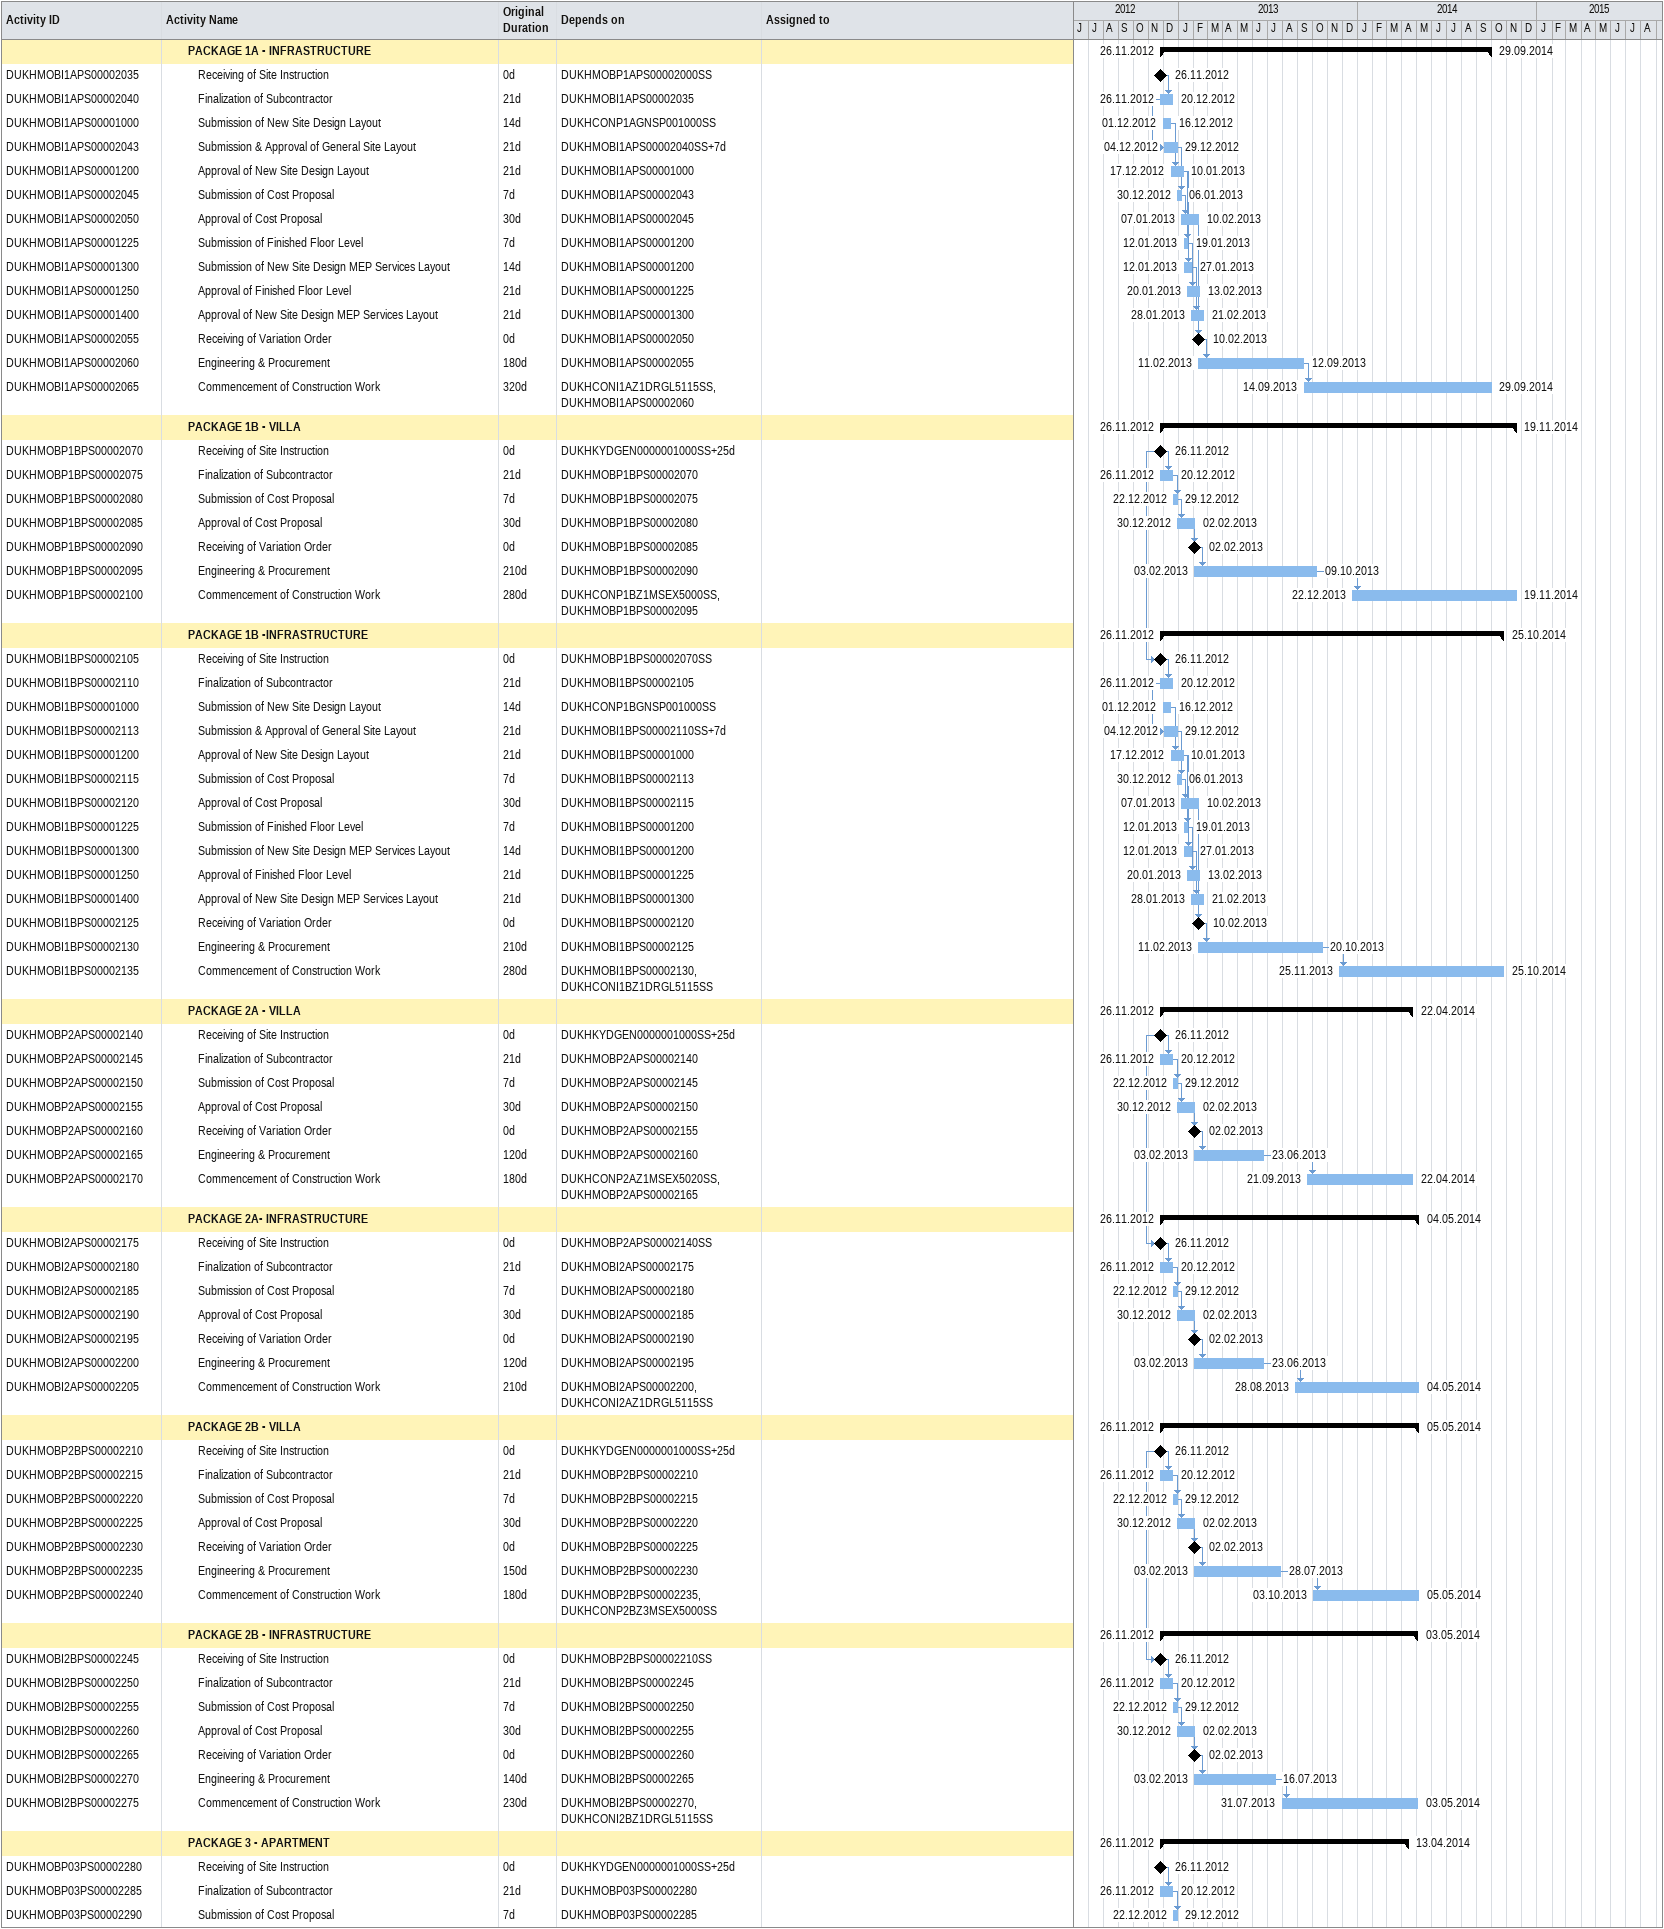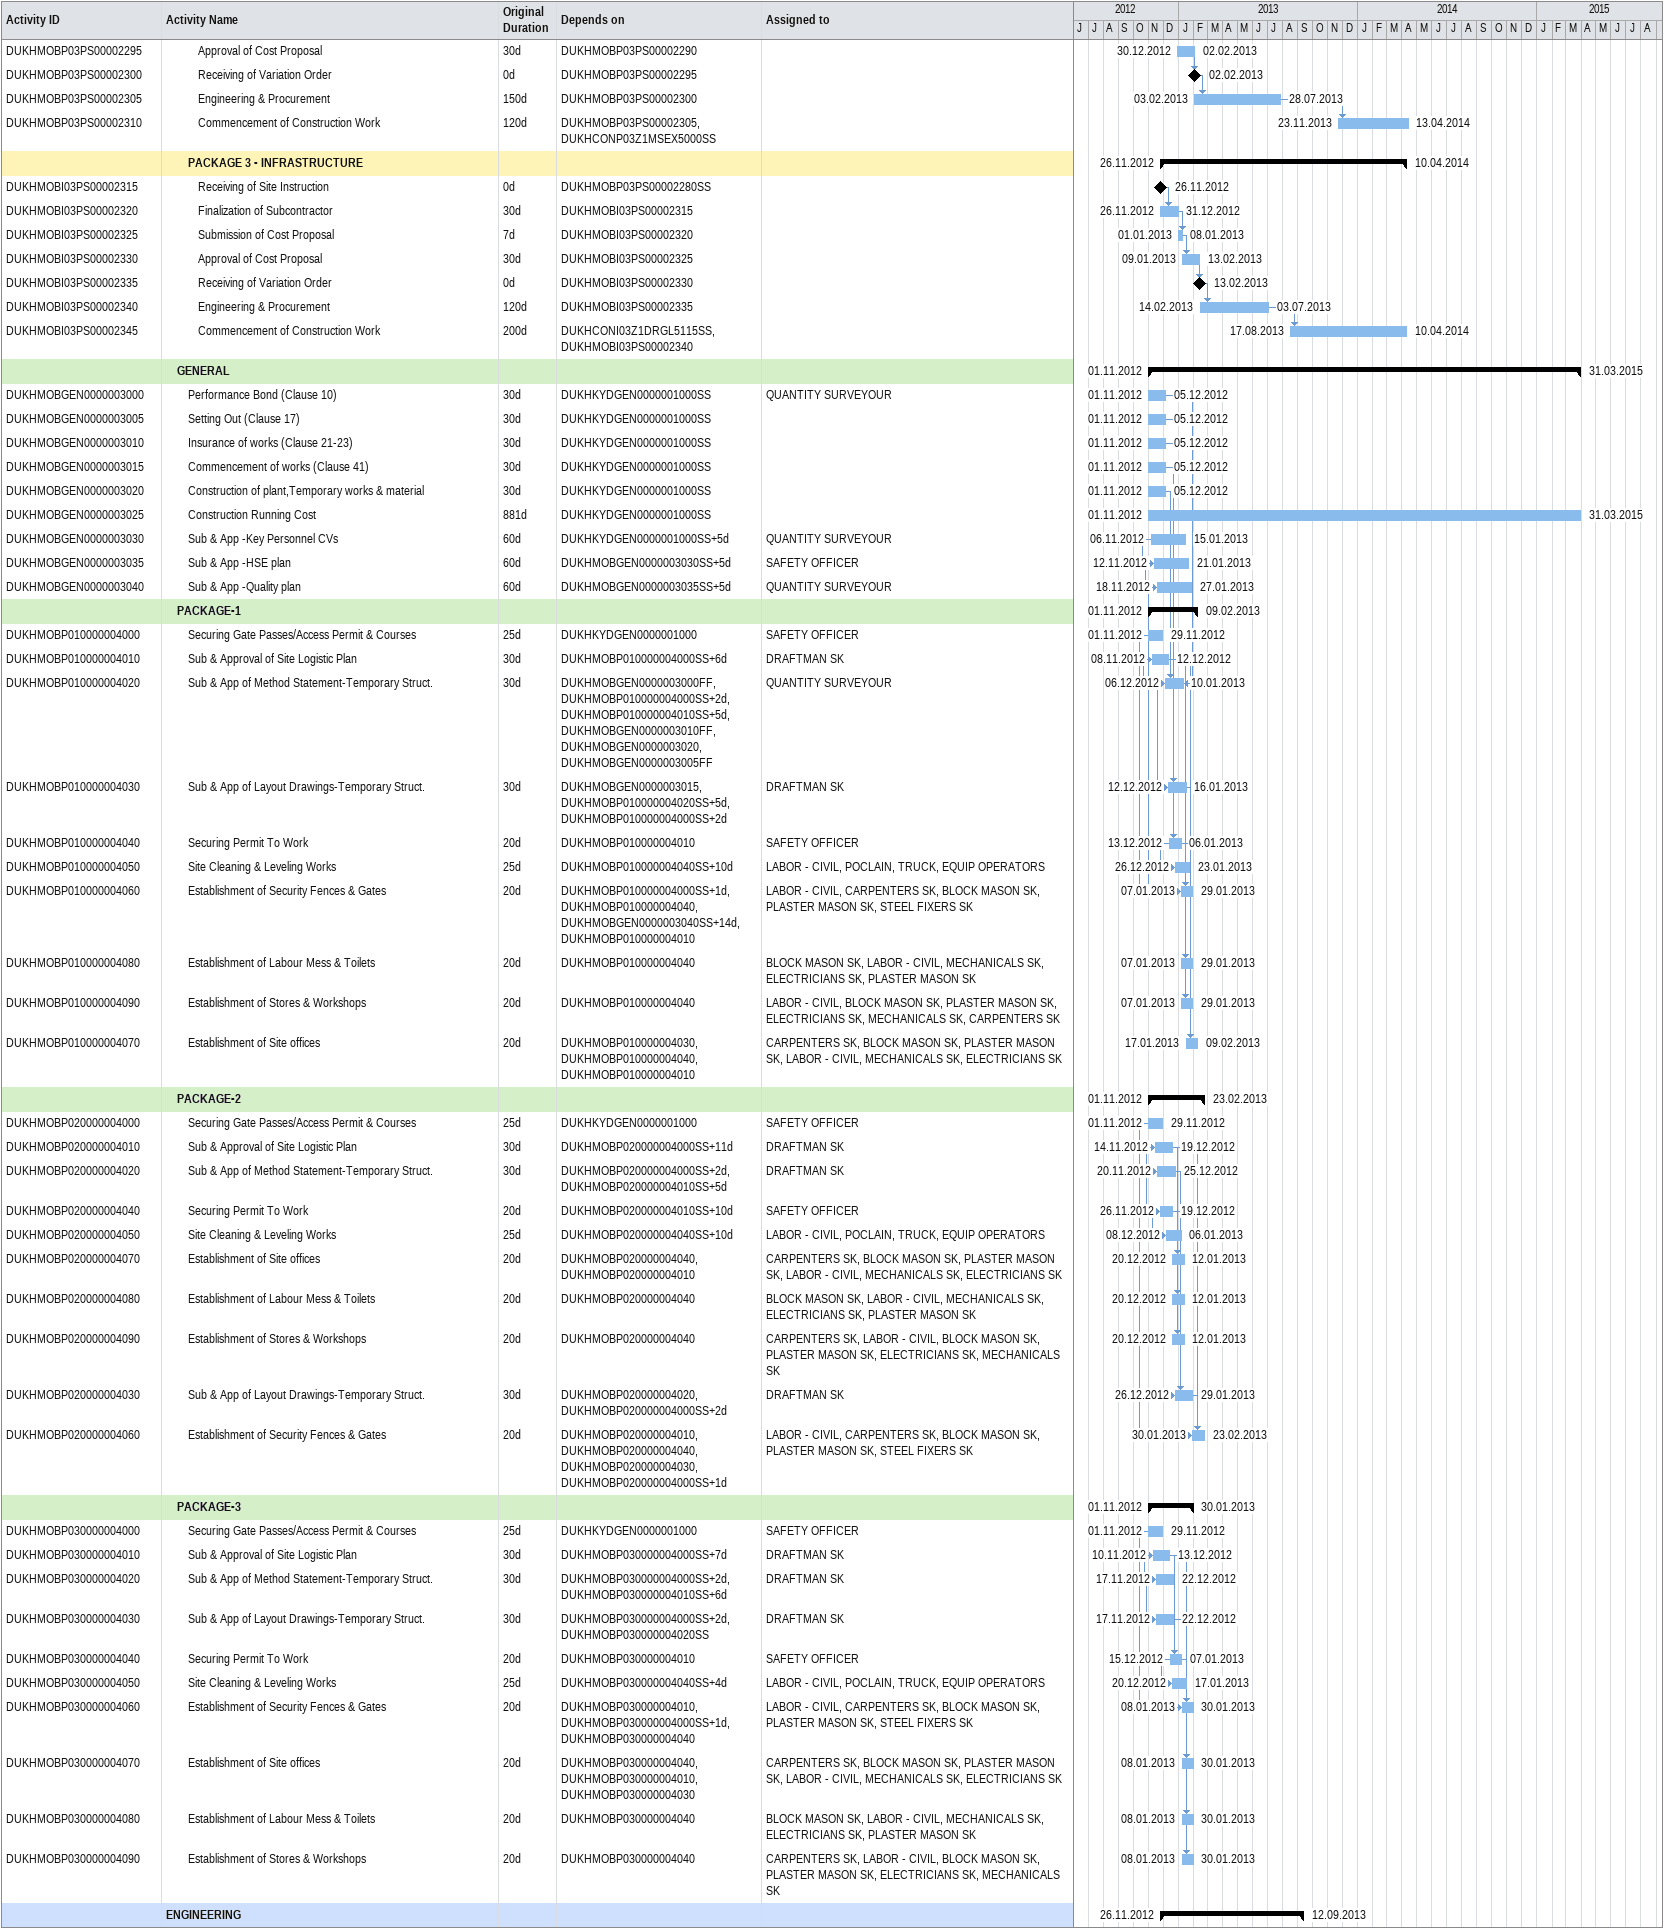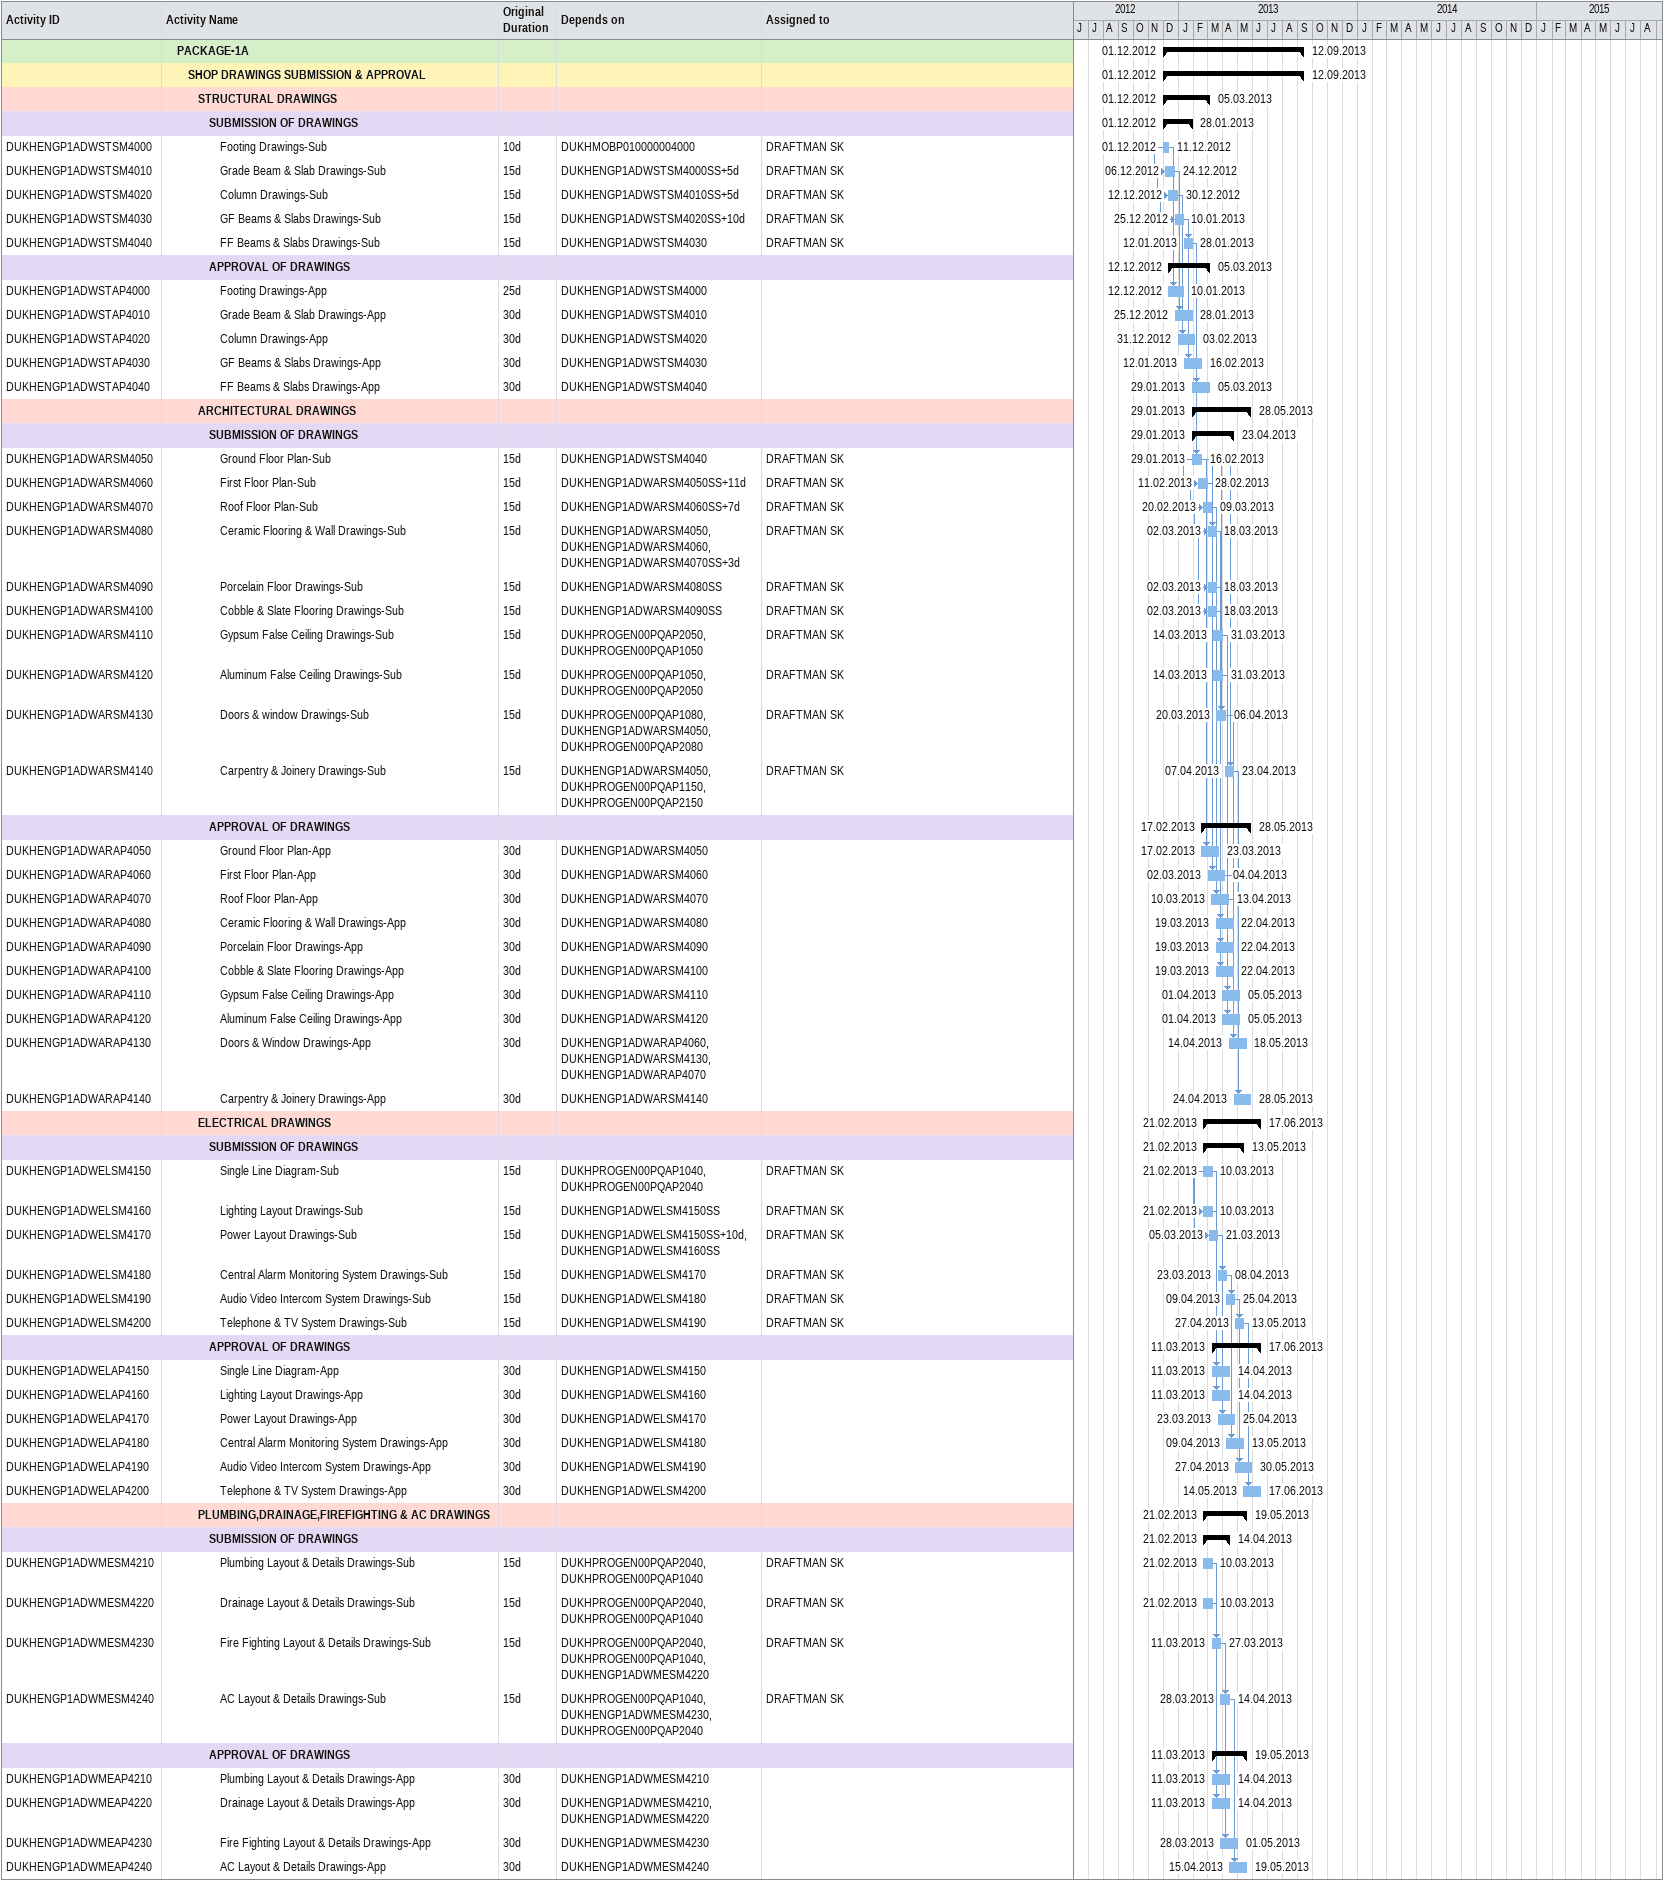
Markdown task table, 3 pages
| ID | Level | Task | Original duration | Start | Finish | Predecessors | Resources |
|---|---|---|---|---|---|---|---|
|  | 3 | **PACKAGE 1A - INFRASTRUCTURE** |  | 2012-11-26 | 2014-09-29 |  |  |
| DUKHMOBI1APS00002035 | 4 | Receiving of Site Instruction | 0d | 2012-11-26 | 2012-11-26 | DUKHMOBP1APS00002000SS |  |
| DUKHMOBI1APS00002040 | 4 | Finalization of Subcontractor | 21d | 2012-11-26 | 2012-12-20 | DUKHMOBI1APS00002035 |  |
| DUKHMOBI1APS00001000 | 4 | Submission of New Site Design Layout | 14d | 2012-12-01 | 2012-12-16 | DUKHCONP1AGNSP001000SS |  |
| DUKHMOBI1APS00002043 | 4 | Submission & Approval of General Site Layout | 21d | 2012-12-04 | 2012-12-29 | DUKHMOBI1APS00002040SS+7d |  |
| DUKHMOBI1APS00001200 | 4 | Approval of New Site Design Layout | 21d | 2012-12-17 | 2013-01-10 | DUKHMOBI1APS00001000 |  |
| DUKHMOBI1APS00002045 | 4 | Submission of Cost Proposal | 7d | 2012-12-30 | 2013-01-06 | DUKHMOBI1APS00002043 |  |
| DUKHMOBI1APS00002050 | 4 | Approval of Cost Proposal | 30d | 2013-01-07 | 2013-02-10 | DUKHMOBI1APS00002045 |  |
| DUKHMOBI1APS00001225 | 4 | Submission of Finished Floor Level | 7d | 2013-01-12 | 2013-01-19 | DUKHMOBI1APS00001200 |  |
| DUKHMOBI1APS00001300 | 4 | Submission of New Site Design MEP Services Layout | 14d | 2013-01-12 | 2013-01-27 | DUKHMOBI1APS00001200 |  |
| DUKHMOBI1APS00001250 | 4 | Approval of Finished Floor Level | 21d | 2013-01-20 | 2013-02-13 | DUKHMOBI1APS00001225 |  |
| DUKHMOBI1APS00001400 | 4 | Approval of New Site Design MEP Services Layout | 21d | 2013-01-28 | 2013-02-21 | DUKHMOBI1APS00001300 |  |
| DUKHMOBI1APS00002055 | 4 | Receiving of Variation Order | 0d | 2013-02-10 | 2013-02-10 | DUKHMOBI1APS00002050 |  |
| DUKHMOBI1APS00002060 | 4 | Engineering & Procurement | 180d | 2013-02-11 | 2013-09-12 | DUKHMOBI1APS00002055 |  |
| DUKHMOBI1APS00002065 | 4 | Commencement of Construction Work | 320d | 2013-09-14 | 2014-09-29 | DUKHCONI1AZ1DRGL5115SS, DUKHMOBI1APS00002060 |  |
|  | 3 | **PACKAGE 1B - VILLA** |  | 2012-11-26 | 2014-11-19 |  |  |
| DUKHMOBP1BPS00002070 | 4 | Receiving of Site Instruction | 0d | 2012-11-26 | 2012-11-26 | DUKHKYDGEN0000001000SS+25d |  |
| DUKHMOBP1BPS00002075 | 4 | Finalization of Subcontractor | 21d | 2012-11-26 | 2012-12-20 | DUKHMOBP1BPS00002070 |  |
| DUKHMOBP1BPS00002080 | 4 | Submission of Cost Proposal | 7d | 2012-12-22 | 2012-12-29 | DUKHMOBP1BPS00002075 |  |
| DUKHMOBP1BPS00002085 | 4 | Approval of Cost Proposal | 30d | 2012-12-30 | 2013-02-02 | DUKHMOBP1BPS00002080 |  |
| DUKHMOBP1BPS00002090 | 4 | Receiving of Variation Order | 0d | 2013-02-02 | 2013-02-02 | DUKHMOBP1BPS00002085 |  |
| DUKHMOBP1BPS00002095 | 4 | Engineering & Procurement | 210d | 2013-02-03 | 2013-10-09 | DUKHMOBP1BPS00002090 |  |
| DUKHMOBP1BPS00002100 | 4 | Commencement of Construction Work | 280d | 2013-12-22 | 2014-11-19 | DUKHCONP1BZ1MSEX5000SS, DUKHMOBP1BPS00002095 |  |
|  | 3 | **PACKAGE 1B -INFRASTRUCTURE** |  | 2012-11-26 | 2014-10-25 |  |  |
| DUKHMOBI1BPS00002105 | 4 | Receiving of Site Instruction | 0d | 2012-11-26 | 2012-11-26 | DUKHMOBP1BPS00002070SS |  |
| DUKHMOBI1BPS00002110 | 4 | Finalization of Subcontractor | 21d | 2012-11-26 | 2012-12-20 | DUKHMOBI1BPS00002105 |  |
| DUKHMOBI1BPS00001000 | 4 | Submission of New Site Design Layout | 14d | 2012-12-01 | 2012-12-16 | DUKHCONP1BGNSP001000SS |  |
| DUKHMOBI1BPS00002113 | 4 | Submission & Approval of General Site Layout | 21d | 2012-12-04 | 2012-12-29 | DUKHMOBI1BPS00002110SS+7d |  |
| DUKHMOBI1BPS00001200 | 4 | Approval of New Site Design Layout | 21d | 2012-12-17 | 2013-01-10 | DUKHMOBI1BPS00001000 |  |
| DUKHMOBI1BPS00002115 | 4 | Submission of Cost Proposal | 7d | 2012-12-30 | 2013-01-06 | DUKHMOBI1BPS00002113 |  |
| DUKHMOBI1BPS00002120 | 4 | Approval of Cost Proposal | 30d | 2013-01-07 | 2013-02-10 | DUKHMOBI1BPS00002115 |  |
| DUKHMOBI1BPS00001225 | 4 | Submission of Finished Floor Level | 7d | 2013-01-12 | 2013-01-19 | DUKHMOBI1BPS00001200 |  |
| DUKHMOBI1BPS00001300 | 4 | Submission of New Site Design MEP Services Layout | 14d | 2013-01-12 | 2013-01-27 | DUKHMOBI1BPS00001200 |  |
| DUKHMOBI1BPS00001250 | 4 | Approval of Finished Floor Level | 21d | 2013-01-20 | 2013-02-13 | DUKHMOBI1BPS00001225 |  |
| DUKHMOBI1BPS00001400 | 4 | Approval of New Site Design MEP Services Layout | 21d | 2013-01-28 | 2013-02-21 | DUKHMOBI1BPS00001300 |  |
| DUKHMOBI1BPS00002125 | 4 | Receiving of Variation Order | 0d | 2013-02-10 | 2013-02-10 | DUKHMOBI1BPS00002120 |  |
| DUKHMOBI1BPS00002130 | 4 | Engineering & Procurement | 210d | 2013-02-11 | 2013-10-20 | DUKHMOBI1BPS00002125 |  |
| DUKHMOBI1BPS00002135 | 4 | Commencement of Construction Work | 280d | 2013-11-25 | 2014-10-25 | DUKHMOBI1BPS00002130, DUKHCONI1BZ1DRGL5115SS |  |
|  | 3 | **PACKAGE 2A - VILLA** |  | 2012-11-26 | 2014-04-22 |  |  |
| DUKHMOBP2APS00002140 | 4 | Receiving of Site Instruction | 0d | 2012-11-26 | 2012-11-26 | DUKHKYDGEN0000001000SS+25d |  |
| DUKHMOBP2APS00002145 | 4 | Finalization of Subcontractor | 21d | 2012-11-26 | 2012-12-20 | DUKHMOBP2APS00002140 |  |
| DUKHMOBP2APS00002150 | 4 | Submission of Cost Proposal | 7d | 2012-12-22 | 2012-12-29 | DUKHMOBP2APS00002145 |  |
| DUKHMOBP2APS00002155 | 4 | Approval of Cost Proposal | 30d | 2012-12-30 | 2013-02-02 | DUKHMOBP2APS00002150 |  |
| DUKHMOBP2APS00002160 | 4 | Receiving of Variation Order | 0d | 2013-02-02 | 2013-02-02 | DUKHMOBP2APS00002155 |  |
| DUKHMOBP2APS00002165 | 4 | Engineering & Procurement | 120d | 2013-02-03 | 2013-06-23 | DUKHMOBP2APS00002160 |  |
| DUKHMOBP2APS00002170 | 4 | Commencement of Construction Work | 180d | 2013-09-21 | 2014-04-22 | DUKHCONP2AZ1MSEX5020SS, DUKHMOBP2APS00002165 |  |
|  | 3 | **PACKAGE 2A- INFRASTRUCTURE** |  | 2012-11-26 | 2014-05-04 |  |  |
| DUKHMOBI2APS00002175 | 4 | Receiving of Site Instruction | 0d | 2012-11-26 | 2012-11-26 | DUKHMOBP2APS00002140SS |  |
| DUKHMOBI2APS00002180 | 4 | Finalization of Subcontractor | 21d | 2012-11-26 | 2012-12-20 | DUKHMOBI2APS00002175 |  |
| DUKHMOBI2APS00002185 | 4 | Submission of Cost Proposal | 7d | 2012-12-22 | 2012-12-29 | DUKHMOBI2APS00002180 |  |
| DUKHMOBI2APS00002190 | 4 | Approval of Cost Proposal | 30d | 2012-12-30 | 2013-02-02 | DUKHMOBI2APS00002185 |  |
| DUKHMOBI2APS00002195 | 4 | Receiving of Variation Order | 0d | 2013-02-02 | 2013-02-02 | DUKHMOBI2APS00002190 |  |
| DUKHMOBI2APS00002200 | 4 | Engineering & Procurement | 120d | 2013-02-03 | 2013-06-23 | DUKHMOBI2APS00002195 |  |
| DUKHMOBI2APS00002205 | 4 | Commencement of Construction Work | 210d | 2013-08-28 | 2014-05-04 | DUKHMOBI2APS00002200, DUKHCONI2AZ1DRGL5115SS |  |
|  | 3 | **PACKAGE 2B - VILLA** |  | 2012-11-26 | 2014-05-05 |  |  |
| DUKHMOBP2BPS00002210 | 4 | Receiving of Site Instruction | 0d | 2012-11-26 | 2012-11-26 | DUKHKYDGEN0000001000SS+25d |  |
| DUKHMOBP2BPS00002215 | 4 | Finalization of Subcontractor | 21d | 2012-11-26 | 2012-12-20 | DUKHMOBP2BPS00002210 |  |
| DUKHMOBP2BPS00002220 | 4 | Submission of Cost Proposal | 7d | 2012-12-22 | 2012-12-29 | DUKHMOBP2BPS00002215 |  |
| DUKHMOBP2BPS00002225 | 4 | Approval of Cost Proposal | 30d | 2012-12-30 | 2013-02-02 | DUKHMOBP2BPS00002220 |  |
| DUKHMOBP2BPS00002230 | 4 | Receiving of Variation Order | 0d | 2013-02-02 | 2013-02-02 | DUKHMOBP2BPS00002225 |  |
| DUKHMOBP2BPS00002235 | 4 | Engineering & Procurement | 150d | 2013-02-03 | 2013-07-28 | DUKHMOBP2BPS00002230 |  |
| DUKHMOBP2BPS00002240 | 4 | Commencement of Construction Work | 180d | 2013-10-03 | 2014-05-05 | DUKHMOBP2BPS00002235, DUKHCONP2BZ3MSEX5000SS |  |
|  | 3 | **PACKAGE 2B - INFRASTRUCTURE** |  | 2012-11-26 | 2014-05-03 |  |  |
| DUKHMOBI2BPS00002245 | 4 | Receiving of Site Instruction | 0d | 2012-11-26 | 2012-11-26 | DUKHMOBP2BPS00002210SS |  |
| DUKHMOBI2BPS00002250 | 4 | Finalization of Subcontractor | 21d | 2012-11-26 | 2012-12-20 | DUKHMOBI2BPS00002245 |  |
| DUKHMOBI2BPS00002255 | 4 | Submission of Cost Proposal | 7d | 2012-12-22 | 2012-12-29 | DUKHMOBI2BPS00002250 |  |
| DUKHMOBI2BPS00002260 | 4 | Approval of Cost Proposal | 30d | 2012-12-30 | 2013-02-02 | DUKHMOBI2BPS00002255 |  |
| DUKHMOBI2BPS00002265 | 4 | Receiving of Variation Order | 0d | 2013-02-02 | 2013-02-02 | DUKHMOBI2BPS00002260 |  |
| DUKHMOBI2BPS00002270 | 4 | Engineering & Procurement | 140d | 2013-02-03 | 2013-07-16 | DUKHMOBI2BPS00002265 |  |
| DUKHMOBI2BPS00002275 | 4 | Commencement of Construction Work | 230d | 2013-07-31 | 2014-05-03 | DUKHMOBI2BPS00002270, DUKHCONI2BZ1DRGL5115SS |  |
|  | 3 | **PACKAGE 3 - APARTMENT** |  | 2012-11-26 | 2014-04-13 |  |  |
| DUKHMOBP03PS00002280 | 4 | Receiving of Site Instruction | 0d | 2012-11-26 | 2012-11-26 | DUKHKYDGEN0000001000SS+25d |  |
| DUKHMOBP03PS00002285 | 4 | Finalization of Subcontractor | 21d | 2012-11-26 | 2012-12-20 | DUKHMOBP03PS00002280 |  |
| DUKHMOBP03PS00002290 | 4 | Submission of Cost Proposal | 7d | 2012-12-22 | 2012-12-29 | DUKHMOBP03PS00002285 |  |
| DUKHMOBP03PS00002295 | 4 | Approval of Cost Proposal | 30d | 2012-12-30 | 2013-02-02 | DUKHMOBP03PS00002290 |  |
| DUKHMOBP03PS00002300 | 4 | Receiving of Variation Order | 0d | 2013-02-02 | 2013-02-02 | DUKHMOBP03PS00002295 |  |
| DUKHMOBP03PS00002305 | 4 | Engineering & Procurement | 150d | 2013-02-03 | 2013-07-28 | DUKHMOBP03PS00002300 |  |
| DUKHMOBP03PS00002310 | 4 | Commencement of Construction Work | 120d | 2013-11-23 | 2014-04-13 | DUKHMOBP03PS00002305, DUKHCONP03Z1MSEX5000SS |  |
|  | 3 | **PACKAGE 3 - INFRASTRUCTURE** |  | 2012-11-26 | 2014-04-10 |  |  |
| DUKHMOBI03PS00002315 | 4 | Receiving of Site Instruction | 0d | 2012-11-26 | 2012-11-26 | DUKHMOBP03PS00002280SS |  |
| DUKHMOBI03PS00002320 | 4 | Finalization of Subcontractor | 30d | 2012-11-26 | 2012-12-31 | DUKHMOBI03PS00002315 |  |
| DUKHMOBI03PS00002325 | 4 | Submission of Cost Proposal | 7d | 2013-01-01 | 2013-01-08 | DUKHMOBI03PS00002320 |  |
| DUKHMOBI03PS00002330 | 4 | Approval of Cost Proposal | 30d | 2013-01-09 | 2013-02-13 | DUKHMOBI03PS00002325 |  |
| DUKHMOBI03PS00002335 | 4 | Receiving of Variation Order | 0d | 2013-02-13 | 2013-02-13 | DUKHMOBI03PS00002330 |  |
| DUKHMOBI03PS00002340 | 4 | Engineering & Procurement | 120d | 2013-02-14 | 2013-07-03 | DUKHMOBI03PS00002335 |  |
| DUKHMOBI03PS00002345 | 4 | Commencement of Construction Work | 200d | 2013-08-17 | 2014-04-10 | DUKHCONI03Z1DRGL5115SS, DUKHMOBI03PS00002340 |  |
|  | 2 | **GENERAL** |  | 2012-11-01 | 2015-03-31 |  |  |
| DUKHMOBGEN0000003000 | 3 | Performance Bond (Clause 10) | 30d | 2012-11-01 | 2012-12-05 | DUKHKYDGEN0000001000SS | QUANTITY SURVEYOUR |
| DUKHMOBGEN0000003005 | 3 | Setting Out (Clause 17) | 30d | 2012-11-01 | 2012-12-05 | DUKHKYDGEN0000001000SS |  |
| DUKHMOBGEN0000003010 | 3 | Insurance of works (Clause 21-23) | 30d | 2012-11-01 | 2012-12-05 | DUKHKYDGEN0000001000SS |  |
| DUKHMOBGEN0000003015 | 3 | Commencement of works (Clause 41) | 30d | 2012-11-01 | 2012-12-05 | DUKHKYDGEN0000001000SS |  |
| DUKHMOBGEN0000003020 | 3 | Construction of plant,Temporary works & material | 30d | 2012-11-01 | 2012-12-05 | DUKHKYDGEN0000001000SS |  |
| DUKHMOBGEN0000003025 | 3 | Construction Running Cost | 881d | 2012-11-01 | 2015-03-31 | DUKHKYDGEN0000001000SS |  |
| DUKHMOBGEN0000003030 | 3 | Sub & App -Key Personnel CVs | 60d | 2012-11-06 | 2013-01-15 | DUKHKYDGEN0000001000SS+5d | QUANTITY SURVEYOUR |
| DUKHMOBGEN0000003035 | 3 | Sub & App -HSE plan | 60d | 2012-11-12 | 2013-01-21 | DUKHMOBGEN0000003030SS+5d | SAFETY OFFICER |
| DUKHMOBGEN0000003040 | 3 | Sub & App -Quality plan | 60d | 2012-11-18 | 2013-01-27 | DUKHMOBGEN0000003035SS+5d | QUANTITY SURVEYOUR |
|  | 2 | **PACKAGE-1** |  | 2012-11-01 | 2013-02-09 |  |  |
| DUKHMOBP010000004000 | 3 | Securing Gate Passes/Access Permit & Courses | 25d | 2012-11-01 | 2012-11-29 | DUKHKYDGEN0000001000 | SAFETY OFFICER |
| DUKHMOBP010000004010 | 3 | Sub & Approval of Site Logistic Plan | 30d | 2012-11-08 | 2012-12-12 | DUKHMOBP010000004000SS+6d | DRAFTMAN SK |
| DUKHMOBP010000004020 | 3 | Sub & App of Method Statement-Temporary Struct. | 30d | 2012-12-06 | 2013-01-10 | DUKHMOBGEN0000003000FF, DUKHMOBP010000004000SS+2d, DUKHMOBP010000004010SS+5d, DUKHMOBGEN0000003010FF, DUKHMOBGEN0000003020, DUKHMOBGEN0000003005FF | QUANTITY SURVEYOUR |
| DUKHMOBP010000004030 | 3 | Sub & App of Layout Drawings-Temporary Struct. | 30d | 2012-12-12 | 2013-01-16 | DUKHMOBGEN0000003015, DUKHMOBP010000004020SS+5d, DUKHMOBP010000004000SS+2d | DRAFTMAN SK |
| DUKHMOBP010000004040 | 3 | Securing Permit To Work | 20d | 2012-12-13 | 2013-01-06 | DUKHMOBP010000004010 | SAFETY OFFICER |
| DUKHMOBP010000004050 | 3 | Site Cleaning & Leveling Works | 25d | 2012-12-26 | 2013-01-23 | DUKHMOBP010000004040SS+10d | LABOR - CIVIL, POCLAIN, TRUCK, EQUIP OPERATORS |
| DUKHMOBP010000004060 | 3 | Establishment of Security Fences & Gates | 20d | 2013-01-07 | 2013-01-29 | DUKHMOBP010000004000SS+1d, DUKHMOBP010000004040, DUKHMOBGEN0000003040SS+14d, DUKHMOBP010000004010 | LABOR - CIVIL, CARPENTERS SK, BLOCK MASON SK, PLASTER MASON SK, STEEL FIXERS SK |
| DUKHMOBP010000004080 | 3 | Establishment of Labour Mess & Toilets | 20d | 2013-01-07 | 2013-01-29 | DUKHMOBP010000004040 | BLOCK MASON SK, LABOR - CIVIL, MECHANICALS SK, ELECTRICIANS SK, PLASTER MASON SK |
| DUKHMOBP010000004090 | 3 | Establishment of Stores & Workshops | 20d | 2013-01-07 | 2013-01-29 | DUKHMOBP010000004040 | LABOR - CIVIL, BLOCK MASON SK, PLASTER MASON SK, ELECTRICIANS SK, MECHANICALS SK, CARPENTERS SK |
| DUKHMOBP010000004070 | 3 | Establishment of Site offices | 20d | 2013-01-17 | 2013-02-09 | DUKHMOBP010000004030, DUKHMOBP010000004040, DUKHMOBP010000004010 | CARPENTERS SK, BLOCK MASON SK, PLASTER MASON SK, LABOR - CIVIL, MECHANICALS SK, ELECTRICIANS SK |
|  | 2 | **PACKAGE-2** |  | 2012-11-01 | 2013-02-23 |  |  |
| DUKHMOBP020000004000 | 3 | Securing Gate Passes/Access Permit & Courses | 25d | 2012-11-01 | 2012-11-29 | DUKHKYDGEN0000001000 | SAFETY OFFICER |
| DUKHMOBP020000004010 | 3 | Sub & Approval of Site Logistic Plan | 30d | 2012-11-14 | 2012-12-19 | DUKHMOBP020000004000SS+11d | DRAFTMAN SK |
| DUKHMOBP020000004020 | 3 | Sub & App of Method Statement-Temporary Struct. | 30d | 2012-11-20 | 2012-12-25 | DUKHMOBP020000004000SS+2d, DUKHMOBP020000004010SS+5d | DRAFTMAN SK |
| DUKHMOBP020000004040 | 3 | Securing Permit To Work | 20d | 2012-11-26 | 2012-12-19 | DUKHMOBP020000004010SS+10d | SAFETY OFFICER |
| DUKHMOBP020000004050 | 3 | Site Cleaning & Leveling Works | 25d | 2012-12-08 | 2013-01-06 | DUKHMOBP020000004040SS+10d | LABOR - CIVIL, POCLAIN, TRUCK, EQUIP OPERATORS |
| DUKHMOBP020000004070 | 3 | Establishment of Site offices | 20d | 2012-12-20 | 2013-01-12 | DUKHMOBP020000004040, DUKHMOBP020000004010 | CARPENTERS SK, BLOCK MASON SK, PLASTER MASON SK, LABOR - CIVIL, MECHANICALS SK, ELECTRICIANS SK |
| DUKHMOBP020000004080 | 3 | Establishment of Labour Mess & Toilets | 20d | 2012-12-20 | 2013-01-12 | DUKHMOBP020000004040 | BLOCK MASON SK, LABOR - CIVIL, MECHANICALS SK, ELECTRICIANS SK, PLASTER MASON SK |
| DUKHMOBP020000004090 | 3 | Establishment of Stores & Workshops | 20d | 2012-12-20 | 2013-01-12 | DUKHMOBP020000004040 | CARPENTERS SK, LABOR - CIVIL, BLOCK MASON SK, PLASTER MASON SK, ELECTRICIANS SK, MECHANICALS SK |
| DUKHMOBP020000004030 | 3 | Sub & App of Layout Drawings-Temporary Struct. | 30d | 2012-12-26 | 2013-01-29 | DUKHMOBP020000004020, DUKHMOBP020000004000SS+2d | DRAFTMAN SK |
| DUKHMOBP020000004060 | 3 | Establishment of Security Fences & Gates | 20d | 2013-01-30 | 2013-02-23 | DUKHMOBP020000004010, DUKHMOBP020000004040, DUKHMOBP020000004030, DUKHMOBP020000004000SS+1d | LABOR - CIVIL, CARPENTERS SK, BLOCK MASON SK, PLASTER MASON SK, STEEL FIXERS SK |
|  | 2 | **PACKAGE-3** |  | 2012-11-01 | 2013-01-30 |  |  |
| DUKHMOBP030000004000 | 3 | Securing Gate Passes/Access Permit & Courses | 25d | 2012-11-01 | 2012-11-29 | DUKHKYDGEN0000001000 | SAFETY OFFICER |
| DUKHMOBP030000004010 | 3 | Sub & Approval of Site Logistic Plan | 30d | 2012-11-10 | 2012-12-13 | DUKHMOBP030000004000SS+7d | DRAFTMAN SK |
| DUKHMOBP030000004020 | 3 | Sub & App of Method Statement-Temporary Struct. | 30d | 2012-11-17 | 2012-12-22 | DUKHMOBP030000004000SS+2d, DUKHMOBP030000004010SS+6d | DRAFTMAN SK |
| DUKHMOBP030000004030 | 3 | Sub & App of Layout Drawings-Temporary Struct. | 30d | 2012-11-17 | 2012-12-22 | DUKHMOBP030000004000SS+2d, DUKHMOBP030000004020SS | DRAFTMAN SK |
| DUKHMOBP030000004040 | 3 | Securing Permit To Work | 20d | 2012-12-15 | 2013-01-07 | DUKHMOBP030000004010 | SAFETY OFFICER |
| DUKHMOBP030000004050 | 3 | Site Cleaning & Leveling Works | 25d | 2012-12-20 | 2013-01-17 | DUKHMOBP030000004040SS+4d | LABOR - CIVIL, POCLAIN, TRUCK, EQUIP OPERATORS |
| DUKHMOBP030000004060 | 3 | Establishment of Security Fences & Gates | 20d | 2013-01-08 | 2013-01-30 | DUKHMOBP030000004010, DUKHMOBP030000004000SS+1d, DUKHMOBP030000004040 | LABOR - CIVIL, CARPENTERS SK, BLOCK MASON SK, PLASTER MASON SK, STEEL FIXERS SK |
| DUKHMOBP030000004070 | 3 | Establishment of Site offices | 20d | 2013-01-08 | 2013-01-30 | DUKHMOBP030000004040, DUKHMOBP030000004010, DUKHMOBP030000004030 | CARPENTERS SK, BLOCK MASON SK, PLASTER MASON SK, LABOR - CIVIL, MECHANICALS SK, ELECTRICIANS SK |
| DUKHMOBP030000004080 | 3 | Establishment of Labour Mess & Toilets | 20d | 2013-01-08 | 2013-01-30 | DUKHMOBP030000004040 | BLOCK MASON SK, LABOR - CIVIL, MECHANICALS SK, ELECTRICIANS SK, PLASTER MASON SK |
| DUKHMOBP030000004090 | 3 | Establishment of Stores & Workshops | 20d | 2013-01-08 | 2013-01-30 | DUKHMOBP030000004040 | CARPENTERS SK, LABOR - CIVIL, BLOCK MASON SK, PLASTER MASON SK, ELECTRICIANS SK, MECHANICALS SK |
|  | 1 | **ENGINEERING** |  | 2012-11-26 | 2013-09-12 |  |  |
|  | 2 | **PACKAGE-1A** |  | 2012-12-01 | 2013-09-12 |  |  |
|  | 3 | **SHOP DRAWINGS SUBMISSION & APPROVAL** |  | 2012-12-01 | 2013-09-12 |  |  |
|  | 4 | **STRUCTURAL DRAWINGS** |  | 2012-12-01 | 2013-03-05 |  |  |
|  | 5 | **SUBMISSION OF DRAWINGS** |  | 2012-12-01 | 2013-01-28 |  |  |
| DUKHENGP1ADWSTSM4000 | 6 | Footing Drawings-Sub | 10d | 2012-12-01 | 2012-12-11 | DUKHMOBP010000004000 | DRAFTMAN SK |
| DUKHENGP1ADWSTSM4010 | 6 | Grade Beam & Slab Drawings-Sub | 15d | 2012-12-06 | 2012-12-24 | DUKHENGP1ADWSTSM4000SS+5d | DRAFTMAN SK |
| DUKHENGP1ADWSTSM4020 | 6 | Column Drawings-Sub | 15d | 2012-12-12 | 2012-12-30 | DUKHENGP1ADWSTSM4010SS+5d | DRAFTMAN SK |
| DUKHENGP1ADWSTSM4030 | 6 | GF Beams & Slabs Drawings-Sub | 15d | 2012-12-25 | 2013-01-10 | DUKHENGP1ADWSTSM4020SS+10d | DRAFTMAN SK |
| DUKHENGP1ADWSTSM4040 | 6 | FF Beams & Slabs Drawings-Sub | 15d | 2013-01-12 | 2013-01-28 | DUKHENGP1ADWSTSM4030 | DRAFTMAN SK |
|  | 5 | **APPROVAL OF DRAWINGS** |  | 2012-12-12 | 2013-03-05 |  |  |
| DUKHENGP1ADWSTAP4000 | 6 | Footing Drawings-App | 25d | 2012-12-12 | 2013-01-10 | DUKHENGP1ADWSTSM4000 |  |
| DUKHENGP1ADWSTAP4010 | 6 | Grade Beam & Slab Drawings-App | 30d | 2012-12-25 | 2013-01-28 | DUKHENGP1ADWSTSM4010 |  |
| DUKHENGP1ADWSTAP4020 | 6 | Column Drawings-App | 30d | 2012-12-31 | 2013-02-03 | DUKHENGP1ADWSTSM4020 |  |
| DUKHENGP1ADWSTAP4030 | 6 | GF Beams & Slabs Drawings-App | 30d | 2013-01-12 | 2013-02-16 | DUKHENGP1ADWSTSM4030 |  |
| DUKHENGP1ADWSTAP4040 | 6 | FF Beams & Slabs Drawings-App | 30d | 2013-01-29 | 2013-03-05 | DUKHENGP1ADWSTSM4040 |  |
|  | 4 | **ARCHITECTURAL DRAWINGS** |  | 2013-01-29 | 2013-05-28 |  |  |
|  | 5 | **SUBMISSION OF DRAWINGS** |  | 2013-01-29 | 2013-04-23 |  |  |
| DUKHENGP1ADWARSM4050 | 6 | Ground Floor Plan-Sub | 15d | 2013-01-29 | 2013-02-16 | DUKHENGP1ADWSTSM4040 | DRAFTMAN SK |
| DUKHENGP1ADWARSM4060 | 6 | First Floor Plan-Sub | 15d | 2013-02-11 | 2013-02-28 | DUKHENGP1ADWARSM4050SS+11d | DRAFTMAN SK |
| DUKHENGP1ADWARSM4070 | 6 | Roof Floor Plan-Sub | 15d | 2013-02-20 | 2013-03-09 | DUKHENGP1ADWARSM4060SS+7d | DRAFTMAN SK |
| DUKHENGP1ADWARSM4080 | 6 | Ceramic Flooring & Wall Drawings-Sub | 15d | 2013-03-02 | 2013-03-18 | DUKHENGP1ADWARSM4050, DUKHENGP1ADWARSM4060, DUKHENGP1ADWARSM4070SS+3d | DRAFTMAN SK |
| DUKHENGP1ADWARSM4090 | 6 | Porcelain Floor Drawings-Sub | 15d | 2013-03-02 | 2013-03-18 | DUKHENGP1ADWARSM4080SS | DRAFTMAN SK |
| DUKHENGP1ADWARSM4100 | 6 | Cobble & Slate Flooring Drawings-Sub | 15d | 2013-03-02 | 2013-03-18 | DUKHENGP1ADWARSM4090SS | DRAFTMAN SK |
| DUKHENGP1ADWARSM4110 | 6 | Gypsum False Ceiling Drawings-Sub | 15d | 2013-03-14 | 2013-03-31 | DUKHPROGEN00PQAP2050, DUKHPROGEN00PQAP1050 | DRAFTMAN SK |
| DUKHENGP1ADWARSM4120 | 6 | Aluminum False Ceiling Drawings-Sub | 15d | 2013-03-14 | 2013-03-31 | DUKHPROGEN00PQAP1050, DUKHPROGEN00PQAP2050 | DRAFTMAN SK |
| DUKHENGP1ADWARSM4130 | 6 | Doors & window Drawings-Sub | 15d | 2013-03-20 | 2013-04-06 | DUKHPROGEN00PQAP1080, DUKHENGP1ADWARSM4050, DUKHPROGEN00PQAP2080 | DRAFTMAN SK |
| DUKHENGP1ADWARSM4140 | 6 | Carpentry & Joinery Drawings-Sub | 15d | 2013-04-07 | 2013-04-23 | DUKHENGP1ADWARSM4050, DUKHPROGEN00PQAP1150, DUKHPROGEN00PQAP2150 | DRAFTMAN SK |
|  | 5 | **APPROVAL OF DRAWINGS** |  | 2013-02-17 | 2013-05-28 |  |  |
| DUKHENGP1ADWARAP4050 | 6 | Ground Floor Plan-App | 30d | 2013-02-17 | 2013-03-23 | DUKHENGP1ADWARSM4050 |  |
| DUKHENGP1ADWARAP4060 | 6 | First Floor Plan-App | 30d | 2013-03-02 | 2013-04-04 | DUKHENGP1ADWARSM4060 |  |
| DUKHENGP1ADWARAP4070 | 6 | Roof Floor Plan-App | 30d | 2013-03-10 | 2013-04-13 | DUKHENGP1ADWARSM4070 |  |
| DUKHENGP1ADWARAP4080 | 6 | Ceramic Flooring & Wall Drawings-App | 30d | 2013-03-19 | 2013-04-22 | DUKHENGP1ADWARSM4080 |  |
| DUKHENGP1ADWARAP4090 | 6 | Porcelain Floor Drawings-App | 30d | 2013-03-19 | 2013-04-22 | DUKHENGP1ADWARSM4090 |  |
| DUKHENGP1ADWARAP4100 | 6 | Cobble & Slate Flooring Drawings-App | 30d | 2013-03-19 | 2013-04-22 | DUKHENGP1ADWARSM4100 |  |
| DUKHENGP1ADWARAP4110 | 6 | Gypsum False Ceiling Drawings-App | 30d | 2013-04-01 | 2013-05-05 | DUKHENGP1ADWARSM4110 |  |
| DUKHENGP1ADWARAP4120 | 6 | Aluminum False Ceiling Drawings-App | 30d | 2013-04-01 | 2013-05-05 | DUKHENGP1ADWARSM4120 |  |
| DUKHENGP1ADWARAP4130 | 6 | Doors & Window Drawings-App | 30d | 2013-04-14 | 2013-05-18 | DUKHENGP1ADWARAP4060, DUKHENGP1ADWARSM4130, DUKHENGP1ADWARAP4070 |  |
| DUKHENGP1ADWARAP4140 | 6 | Carpentry & Joinery Drawings-App | 30d | 2013-04-24 | 2013-05-28 | DUKHENGP1ADWARSM4140 |  |
|  | 4 | **ELECTRICAL DRAWINGS** |  | 2013-02-21 | 2013-06-17 |  |  |
|  | 5 | **SUBMISSION OF DRAWINGS** |  | 2013-02-21 | 2013-05-13 |  |  |
| DUKHENGP1ADWELSM4150 | 6 | Single Line Diagram-Sub | 15d | 2013-02-21 | 2013-03-10 | DUKHPROGEN00PQAP1040, DUKHPROGEN00PQAP2040 | DRAFTMAN SK |
| DUKHENGP1ADWELSM4160 | 6 | Lighting Layout Drawings-Sub | 15d | 2013-02-21 | 2013-03-10 | DUKHENGP1ADWELSM4150SS | DRAFTMAN SK |
| DUKHENGP1ADWELSM4170 | 6 | Power Layout Drawings-Sub | 15d | 2013-03-05 | 2013-03-21 | DUKHENGP1ADWELSM4150SS+10d, DUKHENGP1ADWELSM4160SS | DRAFTMAN SK |
| DUKHENGP1ADWELSM4180 | 6 | Central Alarm Monitoring System Drawings-Sub | 15d | 2013-03-23 | 2013-04-08 | DUKHENGP1ADWELSM4170 | DRAFTMAN SK |
| DUKHENGP1ADWELSM4190 | 6 | Audio Video Intercom System Drawings-Sub | 15d | 2013-04-09 | 2013-04-25 | DUKHENGP1ADWELSM4180 | DRAFTMAN SK |
| DUKHENGP1ADWELSM4200 | 6 | Telephone & TV System Drawings-Sub | 15d | 2013-04-27 | 2013-05-13 | DUKHENGP1ADWELSM4190 | DRAFTMAN SK |
|  | 5 | **APPROVAL OF DRAWINGS** |  | 2013-03-11 | 2013-06-17 |  |  |
| DUKHENGP1ADWELAP4150 | 6 | Single Line Diagram-App | 30d | 2013-03-11 | 2013-04-14 | DUKHENGP1ADWELSM4150 |  |
| DUKHENGP1ADWELAP4160 | 6 | Lighting Layout Drawings-App | 30d | 2013-03-11 | 2013-04-14 | DUKHENGP1ADWELSM4160 |  |
| DUKHENGP1ADWELAP4170 | 6 | Power Layout Drawings-App | 30d | 2013-03-23 | 2013-04-25 | DUKHENGP1ADWELSM4170 |  |
| DUKHENGP1ADWELAP4180 | 6 | Central Alarm Monitoring System Drawings-App | 30d | 2013-04-09 | 2013-05-13 | DUKHENGP1ADWELSM4180 |  |
| DUKHENGP1ADWELAP4190 | 6 | Audio Video Intercom System Drawings-App | 30d | 2013-04-27 | 2013-05-30 | DUKHENGP1ADWELSM4190 |  |
| DUKHENGP1ADWELAP4200 | 6 | Telephone & TV System Drawings-App | 30d | 2013-05-14 | 2013-06-17 | DUKHENGP1ADWELSM4200 |  |
|  | 4 | **PLUMBING,DRAINAGE,FIREFIGHTING & AC DRAWINGS** |  | 2013-02-21 | 2013-05-19 |  |  |
|  | 5 | **SUBMISSION OF DRAWINGS** |  | 2013-02-21 | 2013-04-14 |  |  |
| DUKHENGP1ADWMESM4210 | 6 | Plumbing Layout & Details Drawings-Sub | 15d | 2013-02-21 | 2013-03-10 | DUKHPROGEN00PQAP2040, DUKHPROGEN00PQAP1040 | DRAFTMAN SK |
| DUKHENGP1ADWMESM4220 | 6 | Drainage Layout & Details Drawings-Sub | 15d | 2013-02-21 | 2013-03-10 | DUKHPROGEN00PQAP2040, DUKHPROGEN00PQAP1040 | DRAFTMAN SK |
| DUKHENGP1ADWMESM4230 | 6 | Fire Fighting Layout & Details Drawings-Sub | 15d | 2013-03-11 | 2013-03-27 | DUKHPROGEN00PQAP2040, DUKHPROGEN00PQAP1040, DUKHENGP1ADWMESM4220 | DRAFTMAN SK |
| DUKHENGP1ADWMESM4240 | 6 | AC Layout & Details Drawings-Sub | 15d | 2013-03-28 | 2013-04-14 | DUKHPROGEN00PQAP1040, DUKHENGP1ADWMESM4230, DUKHPROGEN00PQAP2040 | DRAFTMAN SK |
|  | 5 | **APPROVAL OF DRAWINGS** |  | 2013-03-11 | 2013-05-19 |  |  |
| DUKHENGP1ADWMEAP4210 | 6 | Plumbing Layout & Details Drawings-App | 30d | 2013-03-11 | 2013-04-14 | DUKHENGP1ADWMESM4210 |  |
| DUKHENGP1ADWMEAP4220 | 6 | Drainage Layout & Details Drawings-App | 30d | 2013-03-11 | 2013-04-14 | DUKHENGP1ADWMESM4210, DUKHENGP1ADWMESM4220 |  |
| DUKHENGP1ADWMEAP4230 | 6 | Fire Fighting Layout & Details Drawings-App | 30d | 2013-03-28 | 2013-05-01 | DUKHENGP1ADWMESM4230 |  |
| DUKHENGP1ADWMEAP4240 | 6 | AC Layout & Details Drawings-App | 30d | 2013-04-15 | 2013-05-19 | DUKHENGP1ADWMESM4240 |  |
